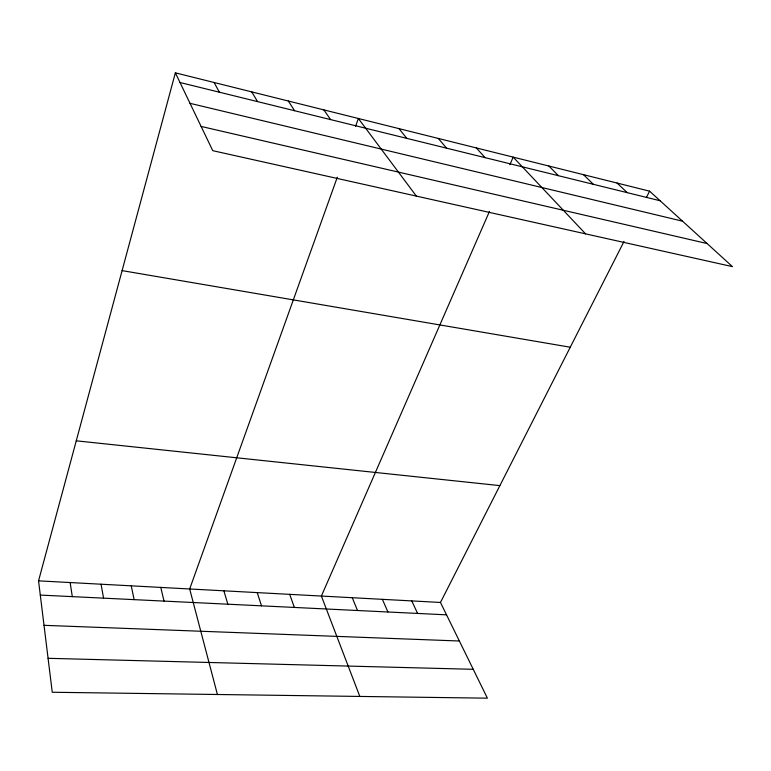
<?xml version="1.0" encoding="UTF-8"?>
<svg xmlns="http://www.w3.org/2000/svg" width="771" height="771" viewBox="0 0 771 771"><rect width="100%" height="100%" fill="white"/><g stroke="black" fill="none" stroke-linecap="round" stroke-linejoin="round"><path stroke-width="1.16" d="M624.018 241.477L440.472 602.459L487.388 698.169L52.255 692.252L38.55 580.852L175.364 72.831L649.606 191.169L732.45 266.631L212.757 150.673L175.364 72.831M337.312 177.205L189.676 588.977L217.412 694.498M355.576 126.271L358.361 118.493L416.359 196.104M489.508 211.321L321.382 596.06L359.816 696.435M509.872 164.724L513.187 157.13L585.594 233.864M646.339 197.588L649.606 191.169M48.081 658.309L473.24 669.305M44.024 625.32L459.371 641.009M40.304 595.077L446.544 614.844M38.55 580.852L440.472 602.459M76.262 440.819L499.878 485.624M122.097 270.611L570.261 347.22M201.115 126.434L707.094 243.54M190.013 103.324L682.547 221.181M180.009 82.507L660.121 200.749M617.041 183.045L627.257 192.663M583.483 174.67L593.371 184.308M548.885 166.035L558.406 175.701M476.343 147.936L485.065 157.641M438.304 138.443L446.573 148.157M398.993 128.632L406.78 138.356M323.83 109.877L330.634 119.601M288.306 101.011L294.618 110.735M251.751 91.894L257.543 101.599M214.116 82.507L219.359 92.202M411.781 600.917L417.593 613.437M382.387 599.337L387.929 611.991M352.26 597.718L357.522 610.516M289.713 594.354L294.349 607.442M257.225 592.61L261.523 605.842M223.898 590.817L227.831 604.204M160.782 587.425L164.021 601.101M131.253 585.835L134.135 599.645M101.049 584.216L103.574 598.161M70.151 582.548L72.301 596.638"/></g></svg>
